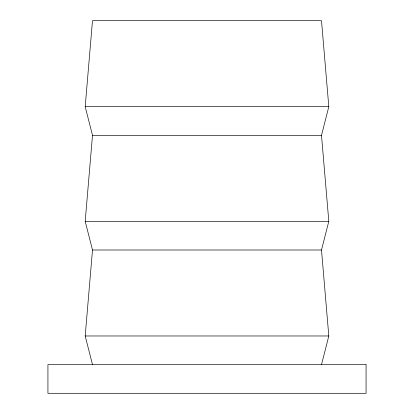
<?xml version="1.0" encoding="UTF-8"?>
<svg xmlns="http://www.w3.org/2000/svg" width="414" height="414" viewBox="0 0 414 414"><rect width="100%" height="100%" fill="white"/><g stroke="black" fill="none" stroke-linecap="round" stroke-linejoin="round"><path stroke-width="0.62" d="M92.498 364.641L85.191 335.977L92.498 249.994L85.191 221.33L92.498 135.347L85.191 106.683L92.498 20.7L321.502 20.7L328.809 106.683L321.502 135.347L328.809 221.33L321.502 249.994L328.809 335.977L321.502 364.641M85.191 106.683L328.809 106.683M92.498 135.347L321.502 135.347M85.191 221.33L328.809 221.33M92.498 249.994L321.502 249.994M85.191 335.977L328.809 335.977M366.069 364.641L47.931 364.641L47.931 393.3L366.069 393.3L366.069 364.641"/></g></svg>
